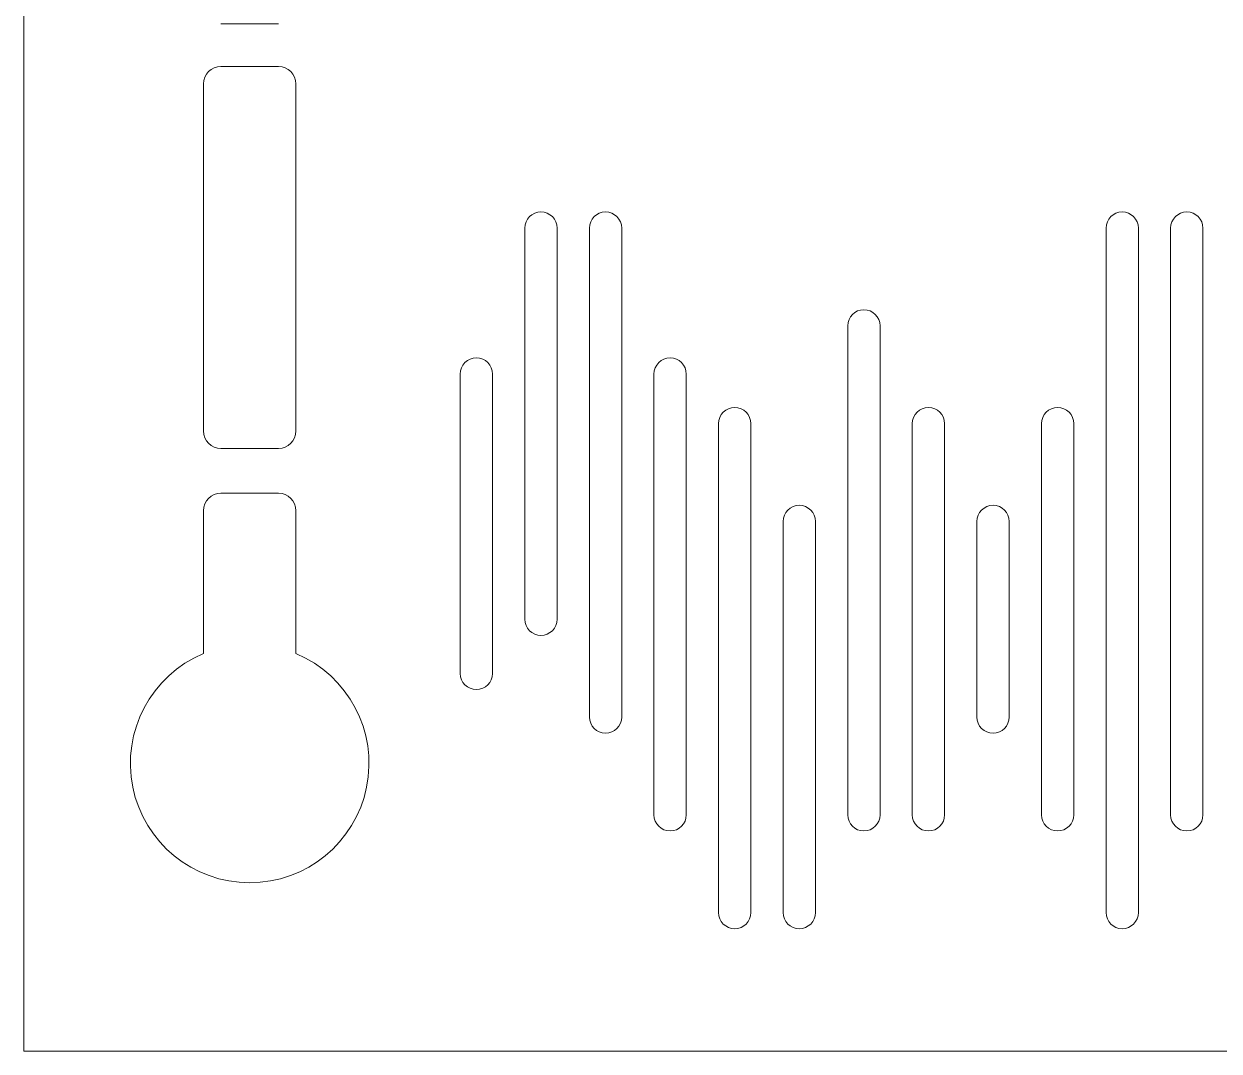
# Model space of a CAD drawing. Header units: metres. Extents: x -2538 to 7610, y -1082 to -498.
# Drawn here: x 4962.7 to 5243.2, y -1081.9 to -840.8 of the extents above; entities that cross this region are included whole.
import ezdxf

# ---------------------------------------------------------------- set-up
doc = ezdxf.new("R2010")
doc.units = ezdxf.units.M
doc.linetypes.add('AUSGEZOGEN', pattern=[0])
doc.layers.add('Allgemein01', color=7, linetype='AUSGEZOGEN', lineweight=13)
doc.layers.add('Standard', color=7, linetype='AUSGEZOGEN', lineweight=25)

msp = doc.modelspace()

# ---------------------------------------------------------------- linework, layer by layer
at = {"layer": 'Allgemein01', "color": 7, "linetype": 'AUSGEZOGEN', "lineweight": 13}
for p, q in [((5008.91, -840.79), (5022.44, -840.79)), ((5008.91, -850.79), (5022.44, -850.79)), ((5004.81, -936.33), (5004.81, -854.89)), ((5026.54, -936.33), (5026.54, -854.89)), ((5080.26, -980.52), (5080.26, -888.71)), ((5087.84, -888.71), (5087.84, -980.52)), ((5095.42, -1003.47), (5095.42, -888.71)), ((5103, -888.71), (5103, -1003.47)), ((5216.7, -1049.37), (5216.7, -888.71)), ((5224.28, -888.71), (5224.28, -1049.37)), ((5231.86, -1026.42), (5231.86, -888.71)), ((5239.44, -888.71), (5239.44, -1026.42)), ((5156.06, -1026.42), (5156.06, -911.66)), ((5163.64, -911.66), (5163.64, -1026.42)), ((5065.1, -993.24), (5065.1, -922.97)), ((5072.68, -922.97), (5072.68, -993.24)), ((5110.58, -1026.42), (5110.58, -922.97)), ((5118.16, -922.97), (5118.16, -1026.42)), ((5125.74, -1049.37), (5125.74, -934.61)), ((5133.32, -934.61), (5133.32, -1049.37)), ((5171.22, -1026.42), (5171.22, -934.61)), ((5178.8, -934.61), (5178.8, -1026.42)), ((5201.54, -1026.42), (5201.54, -934.61)), ((5209.12, -934.61), (5209.12, -1026.42)), ((5008.91, -940.43), (5022.44, -940.43)), ((5008.91, -950.93), (5022.44, -950.93)), ((5004.81, -988.57), (5004.81, -955.04)), ((5026.54, -988.57), (5026.54, -955.04)), ((5140.9, -1049.37), (5140.9, -957.56)), ((5148.48, -957.56), (5148.48, -1049.37)), ((5186.38, -1003.47), (5186.38, -957.56)), ((5193.96, -957.56), (5193.96, -1003.47))]:
    msp.add_line(p, q, dxfattribs=at)
for centre, radius, start, end in [((5008.91, -854.89), 4.1, 90, 180), ((5022.44, -854.89), 4.1, 0, 90), ((5084.05, -888.71), 3.79, 0, 180), ((5099.21, -888.71), 3.79, 0, 180), ((5220.49, -888.71), 3.79, 0, 180), ((5235.65, -888.71), 3.79, 0, 180), ((5159.85, -911.66), 3.79, 0, 180), ((5068.89, -922.97), 3.79, 0, 180), ((5114.37, -922.97), 3.79, 0, 180), ((5129.53, -934.61), 3.79, 0, 180), ((5175.01, -934.61), 3.79, 0, 180), ((5205.33, -934.61), 3.79, 0, 180), ((5008.91, -936.33), 4.1, 180, 270), ((5022.44, -936.33), 4.1, 270, 0), ((5008.91, -955.04), 4.1, 90, 180), ((5022.44, -955.04), 4.1, 0, 90), ((5144.69, -957.56), 3.79, 0, 180), ((5190.17, -957.56), 3.79, 0, 180), ((5084.05, -980.52), 3.79, 180, 0), ((5068.89, -993.24), 3.79, 180, 0), ((5099.21, -1003.47), 3.79, 180, 0), ((5190.17, -1003.47), 3.79, 180, 0), ((5114.37, -1026.42), 3.79, 180, 0), ((5159.85, -1026.42), 3.79, 180, 0), ((5175.01, -1026.42), 3.79, 180, 0), ((5205.33, -1026.42), 3.79, 180, 0), ((5235.65, -1026.42), 3.79, 180, 0), ((5129.53, -1049.37), 3.79, 180, 0), ((5144.69, -1049.37), 3.79, 180, 0), ((5220.49, -1049.37), 3.79, 180, 0)]:
    msp.add_arc(centre, radius, start, end, dxfattribs=at)
at = {"layer": 'Standard', "color": 7, "linetype": 'AUSGEZOGEN', "lineweight": 13}
msp.add_lwpolyline([(4962.68, -1081.87), (5524.68, -1081.87), (5524.68, -519.87), (4962.68, -519.87), (4962.68, -1081.87)], close=True, dxfattribs=at)
msp.add_arc((5015.68, -1014.37), 28, 112.838, 67.162, dxfattribs=at)

doc.saveas('drawing.dxf')
